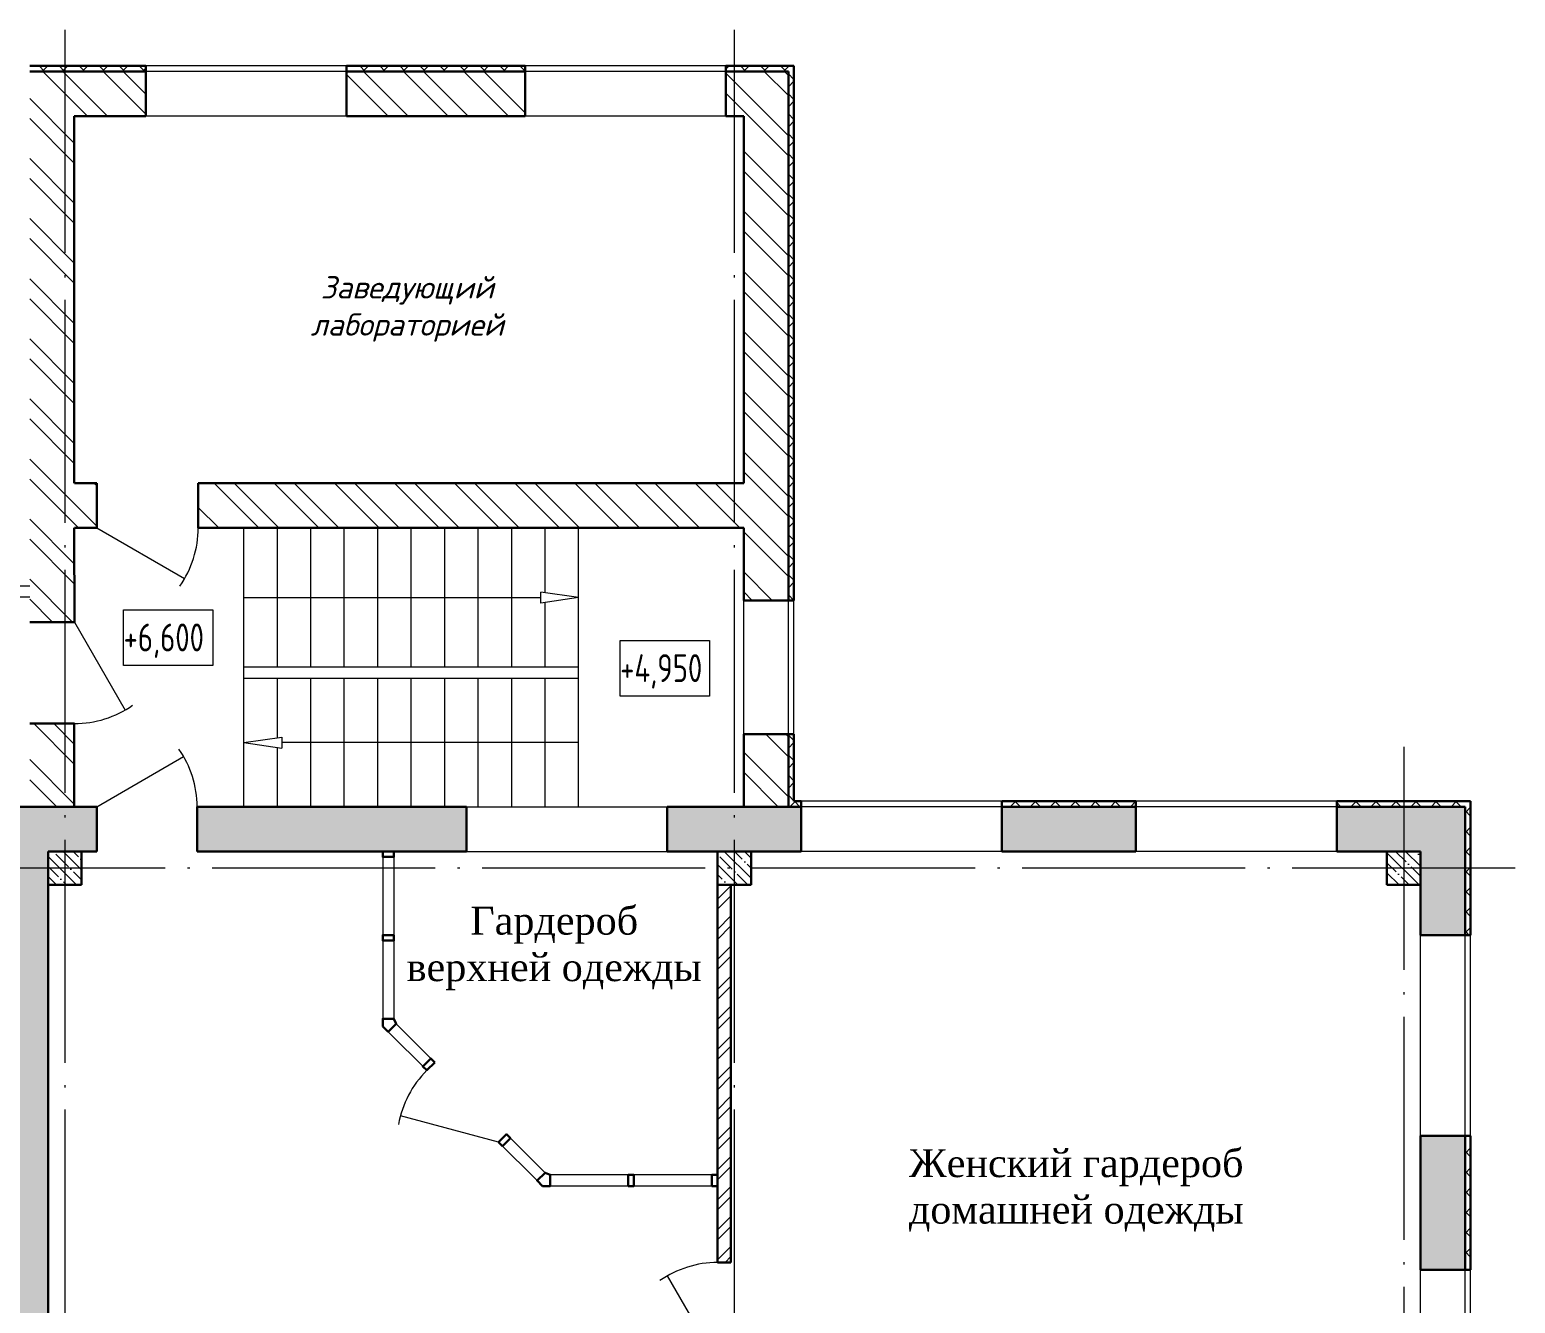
# Model space of a CAD drawing. Extents: x -965262 to 1142518, y -357520 to 71675.
# Drawn here: x -541092 to -527777, y -203253 to -191837 of the extents above; entities that cross this region are included whole.
import ezdxf

# ---------------------------------------------------------------- set-up
doc = ezdxf.new("R2010")
doc.units = 0
doc.header["$LTSCALE"] = 10
doc.linetypes.add('DOTE', pattern=[2.42, 2, -0.2, 0.02, -0.2])
doc.layers.get('0').update_dxf_attribs({"linetype": 'CONTINUOUS', "lineweight": 30})
doc.layers.add('DOTE', color=7, linetype='DOTE', lineweight=9)
doc.styles.add('GOST 2.304', font='isocpeur.ttf', dxfattribs={"width": 0.75, "height": 250})
doc.styles.get("Standard").update_dxf_attribs({"font": 'isocpeur.ttf', "height": 300})
pattern_1 = [(135, (-631849.92, -214472.12), (-89.80256, -89.80256), []), (135, (-631849.92, -214382.32), (-89.80256, -89.80256), [158.75, -31.75, 0, -31.75])]
pattern_2 = [(135, (-631849.92, -214472.12), (-89.80256, -89.80256), []), (225, (-631849.92, -214472.12), (89.80256, -89.80256), [])]

msp = doc.modelspace()

# ---------------------------------------------------------------- hatches: boundary and pattern name
at = {"lineweight": 15}
h = msp.add_hatch(dxfattribs=at)
h.set_pattern_fill('ANSI37', color=256, scale=40, angle=90, style=0)
h.set_pattern_definition(pattern_2)
h.paths.add_polyline_path([(-541092.4, -192162.1), (-541372.4, -192162.1), (-541372.4, -192262.1), (-541092.4, -192262.1)], flags=16)
h.paths.add_polyline_path([(-541372.4, -192262.1), (-541372.4, -192162.1), (-540492.4, -192162.1), (-540492.4, -192212.1), (-541092.4, -192212.1), (-541092.4, -192262.1)])
h.paths.add_polyline_path([(-540492.4, -192212.1), (-540052.3, -192212.1), (-540052.3, -192162.1), (-540492.4, -192162.1)])
h = msp.add_hatch(dxfattribs=at)
h.set_pattern_fill('ANSI32', color=4, scale=40, angle=90, style=0)
h.set_pattern_definition([(135, (-540857.1, -197178.84), (-269.408, -269.408), []), (135, (-540857.1, -196999.24), (-269.408, -269.408), [])])
h.paths.add_polyline_path([(-540692.4, -197147.1), (-541092.1, -197147.1), (-541092.1, -197242.1), (-540692.4, -197242.1)], flags=17)
h.paths.add_polyline_path([(-540692.4, -198057.1), (-541092.4, -198057.1), (-541092.4, -198152.1), (-540692.4, -198152.1)])
h.paths.add_polyline_path([(-540297.1, -195902.1), (-540492.1, -195902.1), (-540492.1, -196302.1), (-540297.1, -196302.1)])
h.paths.add_polyline_path([(-539387.1, -195902.1), (-539582.1, -195902.1), (-539582.1, -196302.1), (-539387.1, -196302.1)])
h.paths.add_polyline_path([(-540692.4, -196952.1), (-541092.1, -196952.1), (-541092.1, -197242.1), (-540692.4, -197242.1)])
h.paths.add_polyline_path([(-540297.1, -195902.1), (-540442.1, -195902.1), (-540442.1, -196302.1), (-540297.1, -196302.1)], flags=17)
h.paths.add_polyline_path([(-539242.1, -195902.1), (-539387.1, -195902.1), (-539387.1, -196302.1), (-539242.1, -196302.1)])
h.paths.add_polyline_path([(-540777.4, -198352.1), (-541092.4, -198352.1), (-541092.4, -198802.1), (-540777.4, -198802.1)])
h.paths.add_polyline_path([(-540692.4, -198352.1), (-540777.4, -198352.1), (-540777.4, -198802.1), (-540692.4, -198802.1)])
h.paths.add_polyline_path([(-540692.4, -198152.1), (-540777.4, -198152.1), (-540777.4, -198352.1), (-540692.4, -198352.1)])
h.paths.add_polyline_path([(-540777.4, -198152.1), (-541092.4, -198152.1), (-541092.4, -198352.1), (-540777.4, -198352.1)])
h.paths.add_polyline_path([(-534292.4, -198352.1), (-534692.4, -198352.1), (-534692.4, -198802.1), (-534292.4, -198802.1)])
h.paths.add_polyline_path([(-534777.4, -195902.1), (-539242.1, -195902.1), (-539242.1, -196302.1), (-534777.4, -196302.1)])
h.paths.add_polyline_path([(-540777.4, -193352.1), (-541092.4, -193352.1), (-541092.4, -196952.1), (-540777.4, -196952.1)])
h.paths.add_polyline_path([(-540442.1, -195902.1), (-540692.4, -195902.1), (-540692.4, -193352.1), (-540777.4, -193352.1), (-540777.4, -196952.1), (-540692.4, -196952.1), (-540692.4, -196302.1), (-540442.1, -196302.1)])
h.paths.add_polyline_path([(-540777.4, -192212.1), (-541092.4, -192212.1), (-541092.4, -193352.1), (-540777.4, -193352.1)])
h.paths.add_polyline_path([(-540052.3, -192212.1), (-540777.4, -192212.1), (-540777.4, -193352.1), (-540692.4, -193352.1), (-540692.4, -192612.1), (-540052.3, -192612.1)])
h.paths.add_polyline_path([(-536652.3, -192212.1), (-538252.3, -192212.1), (-538252.3, -192612.1), (-536652.3, -192612.1)])
h.paths.add_polyline_path([(-534292.4, -192212.1), (-534777.4, -192212.1), (-534777.4, -192612.1), (-534692.4, -192612.1), (-534692.4, -193352.1), (-534292.4, -193352.1)])
h.paths.add_polyline_path([(-534777.4, -192212.1), (-534852.3, -192212.1), (-534852.3, -192612.1), (-534777.4, -192612.1)])
h.paths.add_polyline_path([(-534292.4, -198152.1), (-534692.4, -198152.1), (-534692.4, -198352.1), (-534292.4, -198352.1)])
h.paths.add_polyline_path([(-534692.4, -196952.1), (-534292.4, -196952.1), (-534292.4, -193352.1), (-534692.4, -193352.1), (-534692.4, -195902.1), (-534777.4, -195902.1), (-534777.4, -196302.1), (-534692.4, -196302.1)])
h = msp.add_hatch(dxfattribs=at)
h.set_pattern_fill('ANSI37', color=256, scale=40, angle=90, style=0)
h.set_pattern_definition(pattern_2)
h.paths.add_polyline_path([(-538252.3, -192162.1), (-538252.3, -192212.1), (-536652.3, -192212.1), (-536652.3, -192162.1)])
h = msp.add_hatch(dxfattribs=at)
h.set_pattern_fill('ANSI37', color=256, scale=40, angle=90, style=0)
h.set_pattern_definition(pattern_2)
h.paths.add_polyline_path([(-534852.3, -192212.1), (-534852.3, -192162.1), (-534242.7, -192162.1), (-534242.7, -196952.1), (-534292.4, -196952.1), (-534292.4, -192212.1), (-534851.9, -192212.1), (-534851.9, -192162.1)])
h = msp.add_hatch(dxfattribs=at)
h.set_pattern_fill('ANSI37', color=256, scale=40, angle=90, style=0)
h.set_pattern_definition(pattern_2)
h.paths.add_polyline_path([(-528177.4, -198752.1), (-529377.4, -198752.1), (-529378.2, -198802.1), (-528227.4, -198802.1), (-528227.4, -199952.3), (-528177.4, -199952.1)])
h.paths.add_polyline_path([(-531177.4, -198752.1), (-532377.4, -198752.1), (-532377.4, -198802.1), (-531177.4, -198802.1)])
h.paths.add_polyline_path([(-534292.4, -198802.1), (-534292.7, -198152.1), (-534242.7, -198152.1), (-534242.7, -198752.1), (-534177.4, -198752.1), (-534177.4, -198802.1)])
h = msp.add_hatch(dxfattribs=at)
h.set_pattern_fill('ANSI35', color=256, scale=40, style=0)
h.set_pattern_definition([(45, (-963507.88, -163353.68), (-179.60512, 179.60512), []), (45, (-963328.27, -163353.68), (-179.60512, 179.60512), [317.5, -63.5, 0, -63.5])])
h.paths.add_polyline_path([(-540227.1, -198802.1), (-540492.1, -198802.1), (-540492.1, -199202.1), (-540227.1, -199202.1)], flags=17)
h.paths.add_polyline_path([(-539327.1, -198802.1), (-539592.1, -198802.1), (-539592.1, -199202.1), (-539327.1, -199202.1)])
h.paths.add_polyline_path([(-537177.4, -223502.1), (-538377.4, -223502.1), (-538377.4, -223902.1), (-537177.4, -223902.1)])
h.paths.add_polyline_path([(-534177.4, -223502.1), (-534777.4, -223502.1), (-534777.4, -223902.1), (-534177.4, -223902.1)])
h.paths.add_polyline_path([(-540177.4, -223502.1), (-540777.4, -223502.1), (-540777.4, -223902.1), (-540177.4, -223902.1)])
h.paths.add_polyline_path([(-540777.4, -223502.1), (-540927.4, -223502.1), (-540927.4, -223352.1), (-541307.4, -223352.1), (-541307.4, -223902.1), (-540777.4, -223902.1)])
h.paths.add_polyline_path([(-540927.4, -205352.1), (-541307.4, -205352.1), (-541307.4, -211352.1), (-540927.4, -211352.1)])
h.paths.add_polyline_path([(-528227.4, -223352.1), (-528627.4, -223352.1), (-528627.4, -223502.1), (-528777.4, -223502.1), (-528777.4, -223902.1), (-528227.4, -223902.1)])
h.paths.add_polyline_path([(-528227.4, -222752.3), (-528627.4, -222752.3), (-528627.4, -223352.1), (-528227.4, -223352.1)])
h.paths.add_polyline_path([(-528227.4, -219752.3), (-528627.4, -219752.3), (-528627.4, -220952.3), (-528227.4, -220952.3)])
h.paths.add_polyline_path([(-528227.4, -217352.1), (-528627.4, -217352.1), (-528627.4, -217952.3), (-528227.4, -217952.3)])
h.paths.add_polyline_path([(-528227.4, -216752.3), (-528627.4, -216752.3), (-528627.4, -217352.1), (-528227.4, -217352.1)])
h.paths.add_polyline_path([(-528227.4, -213752.3), (-528627.4, -213752.3), (-528627.4, -214952.3), (-528227.4, -214952.3)])
h.paths.add_polyline_path([(-528227.4, -211352.1), (-528627.4, -211352.1), (-528627.4, -211952.3), (-528227.4, -211952.3)])
h.paths.add_polyline_path([(-528227.4, -210752.3), (-528627.4, -210752.3), (-528627.4, -211352.1), (-528227.4, -211352.1)])
h.paths.add_polyline_path([(-528227.4, -207752.3), (-528627.4, -207752.3), (-528627.4, -208952.3), (-528227.4, -208952.3)])
h.paths.add_polyline_path([(-528227.4, -205352.1), (-528627.4, -205352.1), (-528627.4, -205952.3), (-528227.4, -205952.3)])
h.paths.add_polyline_path([(-528227.4, -204752.3), (-528627.4, -204752.3), (-528627.4, -205352.1), (-528227.4, -205352.1)])
h.paths.add_polyline_path([(-528227.4, -201752.3), (-528627.4, -201752.3), (-528627.4, -202952.3), (-528227.4, -202952.3)])
h.paths.add_polyline_path([(-528227.4, -199352.1), (-528627.4, -199352.1), (-528627.4, -199952.3), (-528227.4, -199952.3)])
h.paths.add_polyline_path([(-528227.4, -198802.1), (-528777.4, -198802.1), (-528777.4, -199202.1), (-528627.4, -199202.1), (-528627.4, -199352.1), (-528227.4, -199352.1)])
h.paths.add_polyline_path([(-528777.4, -198802.1), (-529378.2, -198802.1), (-529378.2, -199202.1), (-528777.4, -199202.1)])
h.paths.add_polyline_path([(-531178.2, -198802.1), (-532378.2, -198802.1), (-532378.2, -199202.1), (-531178.2, -199202.1)])
h.paths.add_polyline_path([(-534178.2, -198802.1), (-534777.4, -198802.1), (-534777.4, -199202.1), (-534178.2, -199202.1)])
h.paths.add_polyline_path([(-534777.4, -198802.1), (-539327.1, -198802.1), (-539327.1, -199202.1), (-534777.4, -199202.1)])
h.paths.add_polyline_path([(-540227.1, -198802.1), (-540777.4, -198802.1), (-540777.4, -199202.1), (-540227.1, -199202.1)])
h.paths.add_polyline_path([(-540777.4, -198802.1), (-541307.4, -198802.1), (-541307.4, -199352.1), (-540927.4, -199352.1), (-540927.4, -199202.1), (-540777.4, -199202.1)])
h.paths.add_polyline_path([(-540927.4, -199352.1), (-541307.4, -199352.1), (-541307.4, -205352.1), (-540927.4, -205352.1)])
h.paths.add_polyline_path([(-534777.4, -223502.1), (-535377.4, -223502.1), (-535377.4, -223902.1), (-534777.4, -223902.1)])
h.paths.add_polyline_path([(-531177.4, -223902.1), (-531177.4, -223502.1), (-532377.4, -223502.1), (-532377.4, -223902.1)])
h.paths.add_polyline_path([(-529377.4, -223502.1), (-529377.4, -223902.1), (-528777.4, -223902.1), (-528777.4, -223502.1)])
h.paths.add_polyline_path([(-541307.4, -215752), (-540927.4, -215751.9), (-540927.4, -211352.1), (-541307.4, -211352.1)])
h.paths.add_polyline_path([(-540927.4, -216651.9), (-541307.4, -216652.1), (-541307.4, -217352.1), (-540927.4, -217352.1)])
h.paths.add_polyline_path([(-540927.4, -218931.7), (-541307.4, -218931.7), (-541307.4, -223352.1), (-540927.4, -223352.1)])
h.paths.add_polyline_path([(-541307.4, -218031.7), (-540927.4, -218031.7), (-540927.4, -217352.1), (-541307.4, -217352.1)])
h.paths.add_polyline_path([(-537177.4, -199202.1), (-535377.4, -199202.1), (-535377.4, -198802.1), (-537177.4, -198802.1)])
h = msp.add_hatch(dxfattribs=at)
h.set_pattern_fill('ANSI35', color=256, scale=20, angle=90, style=0)
h.set_pattern_definition(pattern_1)
h.paths.add_polyline_path([(-540777.4, -199202.1), (-540927.4, -199202.1), (-540927.4, -199352.1), (-540777.4, -199352.1)])
h.paths.add_polyline_path([(-540777.4, -199352.1), (-540927.4, -199352.1), (-540927.4, -199502.1), (-540777.4, -199502.1)])
h.paths.add_polyline_path([(-540627.4, -199352.1), (-540777.4, -199352.1), (-540777.4, -199502.1), (-540627.4, -199502.1)])
h.paths.add_polyline_path([(-540627.4, -199202.1), (-540777.4, -199202.1), (-540777.4, -199352.1), (-540627.4, -199352.1)])
h = msp.add_hatch(dxfattribs=at)
h.set_pattern_fill('ANSI35', color=256, scale=20, angle=90, style=0)
h.set_pattern_definition(pattern_1)
h.paths.add_polyline_path([(-534777.4, -199202.1), (-534927.4, -199202.1), (-534927.4, -199352.1), (-534777.4, -199352.1)])
h.paths.add_polyline_path([(-534777.4, -199352.1), (-534927.4, -199352.1), (-534927.4, -199502.1), (-534777.4, -199502.1)])
h.paths.add_polyline_path([(-534627.4, -199352.1), (-534777.4, -199352.1), (-534777.4, -199502.1), (-534627.4, -199502.1)])
h.paths.add_polyline_path([(-534627.4, -199202.1), (-534777.4, -199202.1), (-534777.4, -199352.1), (-534627.4, -199352.1)])
h = msp.add_hatch(dxfattribs=at)
h.set_pattern_fill('ANSI35', color=256, scale=20, angle=90, style=0)
h.set_pattern_definition(pattern_1)
h.paths.add_polyline_path([(-528777.4, -199202.1), (-528927.4, -199202.1), (-528927.4, -199352.1), (-528777.4, -199352.1)])
h.paths.add_polyline_path([(-528777.4, -199352.1), (-528927.4, -199352.1), (-528927.4, -199502.1), (-528777.4, -199502.1)])
h.paths.add_polyline_path([(-528627.4, -199352.1), (-528777.4, -199352.1), (-528777.4, -199502.1), (-528627.4, -199502.1)])
h.paths.add_polyline_path([(-528627.4, -199202.1), (-528777.4, -199202.1), (-528777.4, -199352.1), (-528627.4, -199352.1)])
h = msp.add_hatch(dxfattribs=at)
h.set_pattern_fill('ANSI32', color=1, scale=20, style=0)
h.set_pattern_definition([(45, (-1378181, -304977.83), (-134.70384, 134.70384), []), (45, (-1378091.2, -304977.83), (-134.70384, 134.70384), [])])
h.paths.add_polyline_path([(-536377.4, -217292.1), (-536486.2, -217292.1), (-536486.2, -217412.1), (-536377.4, -217412.1)], flags=17)
h.paths.add_polyline_path([(-528927.4, -205282.1), (-532637.4, -205282.1), (-532637.4, -205422.1), (-528927.4, -205422.1)], flags=17)
h.paths.add_polyline_path([(-533537.4, -205282.1), (-534627.4, -205282.1), (-534627.4, -205422.1), (-533537.4, -205422.1)], flags=16)
h.paths.add_polyline_path([(-533857.4, -217282.1), (-534627.4, -217282.1), (-534627.4, -217422.1), (-533857.4, -217422.1)], flags=17)
h.paths.add_polyline_path([(-530902.4, -217282.1), (-532957.4, -217282.1), (-532957.4, -217422.1), (-530902.4, -217422.1)], flags=17)
h.paths.add_polyline_path([(-528927.4, -217282.1), (-530002.4, -217282.1), (-530002.4, -217422.1), (-528927.4, -217422.1)], flags=17)
h.paths.add_polyline_path([(-534807.4, -211122.1), (-534927.4, -211122.1), (-534927.4, -211202.1), (-534807.4, -211202.1)], flags=17)
h.paths.add_polyline_path([(-540037.4, -203972.1), (-540927.4, -203972.1), (-540927.4, -204092.1), (-540037.4, -204092.1)])
h.paths.add_polyline_path([(-537287.4, -203972.1), (-539137.4, -203972.1), (-539137.4, -204092.1), (-538247.4, -204092.1), (-538247.4, -208202.1), (-539137.4, -208202.1), (-539137.4, -208322.1), (-538247.4, -208322.1), (-538247.4, -208442.1), (-538127.4, -208442.1), (-538127.4, -207442.1), (-536327.4, -207442.1), (-536327.4, -209242.1), (-538127.4, -209242.1), (-538127.4, -209142.1), (-538247.4, -209142.1), (-538247.4, -210422.1), (-538127.4, -210422.1), (-538127.4, -210342.1), (-537957.4, -210342.1), (-537957.4, -210222.1), (-538127.4, -210222.1), (-538127.4, -209362.1), (-536327.4, -209362.1), (-536327.4, -210222.1), (-537257.4, -210222.1), (-537257.4, -210342.1), (-536327.4, -210342.1), (-536327.4, -211202.1), (-538127.4, -211202.1), (-538127.4, -211122.1), (-538247.4, -211122.1), (-538247.4, -211322.1), (-536327.4, -211322.1), (-536327.4, -212012.1), (-536207.4, -212012.1), (-536207.4, -211322.1), (-534927.4, -211322.1), (-534927.4, -211202.1), (-536207.4, -211202.1), (-536207.4, -210342.1), (-534927.4, -210342.1), (-534927.4, -210422.1), (-534807.4, -210422.1), (-534807.4, -210142.1), (-534927.4, -210142.1), (-534927.4, -210222.1), (-536207.4, -210222.1), (-536207.4, -209362.1), (-534927.4, -209362.1), (-534927.4, -209442.1), (-534807.4, -209442.1), (-534807.4, -209362.1), (-533657.4, -209362.1), (-533657.4, -209442.1), (-533537.4, -209442.1), (-533537.4, -209242.1), (-534807.4, -209242.1), (-534807.4, -209112.1), (-534927.4, -209112.1), (-534927.4, -209242.1), (-536207.4, -209242.1), (-536207.4, -207442.1), (-534927.4, -207442.1), (-534927.4, -208412.1), (-534807.4, -208412.1), (-534807.4, -207442.1), (-533537.4, -207442.1), (-533537.4, -206272.1), (-533657.4, -206272.1), (-533657.4, -207322.1), (-535307.4, -207322.1), (-535307.4, -206272.1), (-535427.4, -206272.1), (-535427.4, -207322.1), (-538127.4, -207322.1), (-538127.4, -205412.1), (-535427.4, -205412.1), (-535427.4, -205572.1), (-535307.4, -205572.1), (-535307.4, -205412.1), (-534927.4, -205412.1), (-534927.4, -205292.1), (-538127.4, -205292.1), (-538127.4, -204092.1), (-537287.4, -204092.1)])
h.paths.add_polyline_path([(-540037.4, -208202.1), (-540927.4, -208202.1), (-540927.4, -208322.1), (-540037.4, -208322.1)])
h.paths.add_polyline_path([(-533502.4, -211202.1), (-533537.4, -211202.1), (-533537.4, -210142.1), (-533657.4, -210142.1), (-533657.4, -211202.1), (-534627.4, -211202.1), (-534627.4, -211322.1), (-533502.4, -211322.1)])
h.paths.add_polyline_path([(-529927.4, -211202.1), (-532902.4, -211202.1), (-532902.4, -211322.1), (-532867.4, -211322.1), (-532867.4, -211832.1), (-532747.4, -211832.1), (-532747.4, -211322.1), (-530147.4, -211322.1), (-530147.4, -213512.1), (-530027.4, -213512.1), (-530027.4, -211322.1), (-529927.4, -211322.1)])
h.paths.add_polyline_path([(-528927.4, -211202.1), (-529027.4, -211202.1), (-529027.4, -211322.1), (-528927.4, -211322.1)])
h.paths.add_polyline_path([(-532747.4, -212732.1), (-532867.4, -212732.1), (-532867.4, -212822.1), (-536207.4, -212822.1), (-536207.4, -212612.1), (-536327.4, -212612.1), (-536327.4, -212822.1), (-539777.4, -212822.1), (-539777.4, -212942.1), (-539527.4, -212942.1), (-539527.4, -215882.1), (-538957.4, -215882.1), (-538957.4, -215762.1), (-539407.4, -215762.1), (-539407.4, -212942.1), (-537607.4, -212942.1), (-537607.4, -215762.1), (-538057.4, -215762.1), (-538057.4, -215882.1), (-536937.4, -215882.1), (-536937.4, -215762.1), (-537487.4, -215762.1), (-537487.4, -212942.1), (-535487.4, -212942.1), (-535487.4, -213902.1), (-535367.4, -213902.1), (-535367.4, -212942.1), (-532867.4, -212942.1), (-532867.4, -213512.1), (-532747.4, -213512.1)])
h.paths.add_polyline_path([(-540677.4, -212822.1), (-540927.4, -212822.1), (-540927.4, -212942.1), (-540677.4, -212942.1)])
h.paths.add_polyline_path([(-530027.4, -214412.1), (-530147.4, -214412.1), (-530147.4, -215762.1), (-532747.4, -215762.1), (-532747.4, -214412.1), (-532867.4, -214412.1), (-532867.4, -215762.1), (-535367.4, -215762.1), (-535367.4, -214802.1), (-535487.4, -214802.1), (-535487.4, -215762.1), (-536037.4, -215762.1), (-536037.4, -215882.1), (-530027.4, -215882.1)])
h.paths.add_polyline_path([(-537717.4, -217502.1), (-537837.4, -217502.1), (-537837.4, -223202.1), (-537717.4, -223202.1)])
h.paths.add_polyline_path([(-537927.4, -217292.1), (-540627.4, -217292.1), (-540627.4, -217412.1), (-537927.4, -217412.1)])
h.paths.add_polyline_path([(-536377.4, -217292.1), (-537627.4, -217292.1), (-537627.4, -217412.1), (-536377.4, -217412.1)])
h.paths.add_polyline_path([(-534927.4, -217292.1), (-535177.4, -217292.1), (-535177.4, -217412.1), (-534927.4, -217412.1)])
h.paths.add_polyline_path([(-533857.4, -217282.1), (-534627.4, -217282.1), (-534627.4, -217422.1), (-533857.4, -217422.1)], flags=17)
h.paths.add_polyline_path([(-534717.4, -217502.1), (-534837.4, -217502.1), (-534837.4, -223202.1), (-534717.4, -223202.1)])
h.paths.add_polyline_path([(-530902.4, -217282.1), (-532957.4, -217282.1), (-532957.4, -217422.1), (-530902.4, -217422.1)], flags=17)
h.paths.add_polyline_path([(-531977.4, -217422.1), (-532097.4, -217422.1), (-532097.4, -223502.1), (-531977.4, -223502.1)])
h.paths.add_polyline_path([(-528927.4, -217282.1), (-530002.4, -217282.1), (-530002.4, -217422.1), (-528927.4, -217422.1)], flags=17)
h.paths.add_polyline_path([(-534807.4, -199502.1), (-534927.4, -199502.1), (-534927.4, -202887.1), (-534807.4, -202887.1)])
h.paths.add_polyline_path([(-534807.4, -203787.1), (-534927.4, -203787.1), (-534927.4, -203972.1), (-536387.4, -203972.1), (-536387.4, -204092.1), (-534927.4, -204092.1), (-534927.4, -205202.1), (-534807.4, -205202.1)])
h.paths.add_polyline_path([(-528927.4, -205282.1), (-532637.4, -205282.1), (-532637.4, -205422.1), (-528927.4, -205422.1)], flags=17)
h.paths.add_polyline_path([(-533537.4, -205282.1), (-534627.4, -205282.1), (-534627.4, -205422.1), (-533537.4, -205422.1)], flags=17)
h.paths.add_polyline_path([(-533537.4, -205422.1), (-533657.4, -205422.1), (-533657.4, -205572.1), (-533537.4, -205572.1)], flags=17)
h = msp.add_hatch(dxfattribs=at)
h.set_pattern_fill('ANSI37', color=256, scale=40, angle=90, style=0)
h.set_pattern_definition(pattern_2)
h.paths.add_polyline_path([(-528177.4, -201752.1), (-528227.4, -201752.1), (-528227.4, -202952.3), (-528177.4, -202952.3)])

# ---------------------------------------------------------------- linework, layer by layer
for p, q in [((-540052.3, -192162.1, -2902.6), (-541092.4, -192162.1, -2902.6)), ((-540052.3, -192162.1, -2902.6), (-540052.3, -192212.1, -4711.1)), ((-536652.3, -192162.1, -2902.6), (-538252.3, -192162.1, -2902.6)), ((-538252.3, -192162.1, -2902.6), (-538252.3, -192212.1, -4711.1)), ((-536652.3, -192162.1, -2902.6), (-536652.3, -192212.1, -4711.1)), ((-534242.7, -192162.1, -2902.6), (-534852.3, -192162.1, -2902.6)), ((-534852.3, -192162.1, -2902.6), (-534852.3, -192212.1, -4711.1)), ((-534242.7, -194202.1, -2902.6), (-534242.7, -192162.1, -2902.6)), ((-534242.7, -196952.1, -2902.6), (-534242.7, -194202.1, -2902.6)), ((-534292.4, -196952.1, -4711.1), (-534242.7, -196952.1, -2902.6)), ((-534292.4, -198152.1, -4711.1), (-534242.7, -198152.1, -2902.6)), ((-534242.7, -198752.1, -2902.6), (-534242.7, -198152.1, -2902.6)), ((-534242.7, -198752.1, -2902.6), (-534177.4, -198752.1, -2902.6)), ((-531177.4, -198752.1, -2902.6), (-532377.4, -198752.1, -2902.6)), ((-528177.4, -198752.1, -2902.6), (-529378.2, -198752.1, -2902.6)), ((-528177.4, -198752.1, -2902.6), (-528177.4, -199952.3, -2902.6)), ((-528177.4, -201752.3, -2902.6), (-528177.4, -202952.1, -2902.6))]:
    msp.add_line(p, q)
at = {"color": 4, "lineweight": 30}
for p, q in [((-540052.3, -192212.1, -4711.1), (-541092.4, -192212.1, -4711.1)), ((-540052.3, -192612.1, -4711.1), (-540052.3, -192212.1, -4711.1)), ((-538252.3, -192212.1, -4711.1), (-538252.3, -192612.1, -4711.1)), ((-536652.3, -192212.1, -4711.1), (-538252.3, -192212.1, -4711.1)), ((-536652.3, -192612.1, -4711.1), (-536652.3, -192212.1, -4711.1)), ((-534292.4, -192212.1, -4711.1), (-534852.3, -192212.1, -4711.1)), ((-534852.3, -192212.1, -4711.1), (-534852.3, -192612.1, -4711.1)), ((-534292.4, -196952.1, -4711.1), (-534292.4, -192212.1, -4711.1)), ((-540692.4, -192612.1, -4711.1), (-540052.3, -192612.1, -4711.1)), ((-540692.4, -195902.1, -4711.1), (-540692.4, -192612.1, -4711.1)), ((-538252.3, -192612.1, -4711.1), (-536652.3, -192612.1, -4711.1)), ((-534852.3, -192612.1, -4711.1), (-534692.4, -192612.1, -4711.1)), ((-534692.4, -192612.1, -4711.1), (-534692.4, -195902.1, -4711.1)), ((-540492.1, -195902.1, -4711.1), (-540692.1, -195902.1, -4711.1)), ((-540492.1, -196302.1, -4711.1), (-540492.1, -195902.1, -4711.1)), ((-534692.4, -195902.1, -4711.1), (-539582.1, -195902.1, -4711.1)), ((-539582.1, -196302.1, -4711.1), (-539582.1, -195902.1, -4711.1)), ((-540692.1, -197147.1, -4711.1), (-540692.4, -196302.1, -4711.1)), ((-540492.1, -196302.1, -4711.1), (-540692.1, -196302.1, -4711.1)), ((-539582.1, -196302.1, -4711.1), (-534692.4, -196302.1, -4711.1)), ((-534692.4, -196302.1, -4711.1), (-534692.4, -196952.1, -4711.1)), ((-541092.1, -197147.1, -4711.1), (-540692.1, -197147.1, -4711.1)), ((-541092.1, -198057.1, -4711.1), (-540692.1, -198057.1, -4711.1)), ((-540692.4, -198802.1, -4711.1), (-540692.4, -198057.1, -4711.1)), ((-534692.4, -198152.1, -4711.1), (-534692.4, -198802.1, -4711.1)), ((-534292.4, -198802.1, -4711.1), (-534292.4, -198152.1, -4711.1))]:
    msp.add_line(p, q, dxfattribs=at)
at = {"lineweight": 15}
for p, q in [((-538252.3, -192162.1, -2902.6), (-540052.3, -192162.1, -2902.6)), ((-534852.3, -192162.1, -2902.6), (-536652.3, -192162.1, -2902.6)), ((-540492.1, -196302.1, -4711.1), (-539704.1, -196757.1, -4711.1)), ((-539172.4, -198802.1, -4711.1), (-539172.4, -196302.1, -4711.1)), ((-538872.4, -197552.1, -4711.1), (-538872.4, -196302.1, -4711.1)), ((-538572.4, -197552.1, -4711.1), (-538572.4, -196302.1, -4711.1)), ((-538272.4, -197552.1, -4711.1), (-538272.4, -196302.1, -4711.1)), ((-537972.1, -197552.1, -4711.1), (-537972.1, -196302.1, -4711.1)), ((-537672.4, -196756.8, -4711.1), (-537672.4, -196302.1, -4711.1)), ((-537672.4, -196756.8, -4711.1), (-537672.4, -196302.1, -4711.1)), ((-537672.4, -197552.1, -4711.1), (-537672.4, -196302.1, -4711.1)), ((-537672.1, -196757.1, -4711.1), (-537672.1, -196302.1, -4711.1)), ((-537672.1, -196757.1, -4711.1), (-537672.1, -196302.1, -4711.1)), ((-537672.1, -196757.1, -4711.1), (-537672.1, -196302.1, -4711.1)), ((-537372.4, -197552.1, -4711.1), (-537372.4, -196302.1, -4711.1)), ((-537072.4, -197552.1, -4711.1), (-537072.4, -196302.1, -4711.1)), ((-537072.1, -197357.1, -4711.1), (-537072.1, -196302.1, -4711.1)), ((-536772.4, -197552.1, -4711.1), (-536772.4, -196302.1, -4711.1)), ((-536772.4, -197552.1, -4711.1), (-536772.4, -196302.1, -4711.1)), ((-536472.4, -196883.8, -4711.1), (-536472.4, -196302.1, -4711.1)), ((-536172.1, -198802.1, -4711.1), (-536172.1, -196302.1, -4711.1)), ((-536172.1, -196927.2, -4711.1), (-536511.5, -196878.2, -4711.1)), ((-536511.5, -196976.2, -4711.1), (-536511.5, -196878.2, -4711.1)), ((-540250.4, -197036.1, -1451.3), (-539450.4, -197036.1, -1451.3)), ((-540250.4, -197536.1, -1451.3), (-540250.4, -197036.1, -1451.3)), ((-539450.4, -197036.1, -1451.3), (-539450.4, -197536.1, -1451.3)), ((-537672.4, -197552.1, -4711.1), (-537672.4, -197001.9, -4711.1)), ((-537672.4, -197552.1, -4711.1), (-537672.4, -197001.9, -4711.1)), ((-536172.1, -196927.2, -4711.1), (-536511.5, -196976.2, -4711.1)), ((-536472.4, -197552.1, -4711.1), (-536472.4, -196970.5, -4711.1)), ((-534242.7, -198152.1, -2902.6), (-534242.7, -196952.1, -2902.6)), ((-540692.1, -197147.1, -4711.1), (-540237.1, -197935.2, -4711.1)), ((-535799.6, -197310.6, -1451.3), (-534999.6, -197310.6, -1451.3)), ((-535799.6, -197810.6, -1451.3), (-535799.6, -197310.6, -1451.3)), ((-534999.6, -197310.6, -1451.3), (-534999.6, -197810.6, -1451.3)), ((-539450.4, -197536.1, -1451.3), (-540250.4, -197536.1, -1451.3)), ((-536172.4, -197552.1, -4711.1), (-539172.4, -197552.1, -4711.1)), ((-536172.4, -197652.1, -4711.1), (-539172.4, -197652.1, -4711.1)), ((-538872.4, -198183.8, -4711.1), (-538872.4, -197652.1, -4711.1)), ((-538572.4, -198802.1, -4711.1), (-538572.4, -197652.1, -4711.1)), ((-538272.4, -198802.1, -4711.1), (-538272.4, -197652.1, -4711.1)), ((-537972.1, -198802.1, -4711.1), (-537972.1, -197652.1, -4711.1)), ((-537672.4, -198802.1, -4711.1), (-537672.4, -197652.1, -4711.1)), ((-537672.4, -198802.1, -4711.1), (-537672.4, -197652.1, -4711.1)), ((-537672.4, -198802.1, -4711.1), (-537672.4, -197652.1, -4711.1)), ((-537372.4, -198802.1, -4711.1), (-537372.4, -197652.1, -4711.1)), ((-537072.4, -198802.1, -4711.1), (-537072.4, -197652.1, -4711.1)), ((-536772.4, -198802.1, -4711.1), (-536772.4, -197652.1, -4711.1)), ((-536772.4, -198802.1, -4711.1), (-536772.4, -197652.1, -4711.1)), ((-536472.4, -198802.1, -4711.1), (-536472.4, -197652.1, -4711.1)), ((-534999.6, -197810.6, -1451.3), (-535799.6, -197810.6, -1451.3)), ((-539172.1, -198227.1, -4711.1), (-538832.8, -198178.1, -4711.1)), ((-539172.1, -198227.1, -4711.1), (-538832.8, -198276.1, -4711.1)), ((-538832.8, -198178.1, -4711.1), (-538832.8, -198276.1, -4711.1)), ((-540492.1, -198802.1, -4711.1), (-539712.7, -198352.1, -4711.1)), ((-538872.4, -198802.1, -4711.1), (-538872.4, -198270.4, -4711.1)), ((-532377.4, -198752.1, -2902.6), (-534177.4, -198752.1, -2902.6)), ((-529378.2, -198752.1, -2902.6), (-531177.4, -198752.1, -2902.6)), ((-537177.4, -198802.1, -4711.1), (-535377.4, -198802.1, -4711.1)), ((-532378.2, -198802.1, -4711.1), (-534178.2, -198802.1, -4711.1)), ((-529378.2, -198802.1, -4711.1), (-531177.4, -198802.1, -4711.1)), ((-537177.4, -199202.1, -4711.1), (-535377.4, -199202.1, -4711.1)), ((-532378.2, -199202.1, -4711.1), (-534177.4, -199202.1, -4711.1)), ((-529378.2, -199202.1, -4711.1), (-531177.4, -199202.1, -4711.1)), ((-528627.4, -201752.3, -4711.1), (-528627.4, -199952.3, -4711.1)), ((-528227.4, -201752.3, -4711.1), (-528227.4, -199952.3, -4711.1)), ((-528177.4, -201752.3, -2902.6), (-528177.4, -199952.3, -2902.6)), ((-535377.4, -203007.7, -4711.1), (-534927.4, -203787.1, -4711.1)), ((-528627.4, -204752.3, -4711.1), (-528627.4, -202952.3, -4711.1)), ((-528227.4, -204752.3, -4711.1), (-528227.4, -202952.3, -4711.1)), ((-528177.4, -204752.3, -2902.6), (-528177.4, -202952.3, -2902.6))]:
    msp.add_line(p, q, dxfattribs=at)
at = {"color": 4, "lineweight": 15}
for p, q in [((-538252.3, -192212.1, -4711.1), (-540052.3, -192212.1, -4711.1)), ((-534852.3, -192212.1, -4711.1), (-536652.3, -192212.1, -4711.1)), ((-538252.3, -192612.1, -4711.1), (-540052.3, -192612.1, -4711.1)), ((-534852.3, -192612.1, -4711.1), (-536652.3, -192612.1, -4711.1)), ((-534692.4, -198152.1, -4711.1), (-534692.4, -196952.1, -4711.1)), ((-534292.4, -198152.1, -4711.1), (-534292.4, -196952.1, -4711.1))]:
    msp.add_line(p, q, dxfattribs=at)
at = {"color": 3, "lineweight": 15}
for p, q in [((-541692.1, -196822.1, -4741.1), (-541092.1, -196822.1, -4741.1)), ((-541692.1, -196922.1, -4741.1), (-541092.1, -196922.1, -4741.1)), ((-537927.4, -199252.2, -4711.1), (-537927.4, -199952.2, -4711.1)), ((-537827.4, -199252.2, -4711.1), (-537827.4, -199952.2, -4711.1)), ((-537927.4, -200002.2, -4711.1), (-537927.4, -200702.2, -4711.1)), ((-537827.4, -200002.2, -4711.1), (-537827.4, -200702.2, -4711.1)), ((-537808.3, -200748.4, -4711.1), (-537462.7, -201094, -4711.1)), ((-537879, -200819.1, -4711.1), (-537533.5, -201164.7, -4711.1)), ((-536890, -201808.2, -4711.1), (-537769, -201572.6, -4711.1)), ((-536890, -201808.2, -4711.1), (-536544.4, -202153.7, -4711.1)), ((-536819.3, -201737.4, -4711.1), (-536473.7, -202083, -4711.1)), ((-535727.5, -202102.1, -4711.1), (-536427.5, -202102.1, -4711.1)), ((-534977.5, -202102.1, -4711.1), (-535677.5, -202102.1, -4711.1)), ((-535727.5, -202202.1, -4711.1), (-536427.5, -202202.1, -4711.1)), ((-534977.5, -202202.1, -4711.1), (-535677.5, -202202.1, -4711.1))]:
    msp.add_line(p, q, dxfattribs=at)
at = {"lineweight": 15, "ltscale": 200}
for p, q in [((-539172.4, -196927.2, 4762.6), (-536511.5, -196927.2, -4711.1)), ((-536172.1, -198227.1, -4711.1), (-538832.8, -198227.1, -4711.1))]:
    msp.add_line(p, q, dxfattribs=at)
at = {"color": 4}
for p, q in [((-534292.4, -196952.1, -4711.1), (-534692.4, -196952.1, -4711.1)), ((-534292.4, -198152.1, -4711.1), (-534692.4, -198152.1, -4711.1)), ((-540692.4, -198802.1, -4711.1), (-541092.4, -198802.1, -4711.1)), ((-534292.4, -198802.1, -4711.1), (-534692.4, -198802.1, -4711.1))]:
    msp.add_line(p, q, dxfattribs=at)
at = {"lineweight": 30}
for p, q in [((-534177.4, -199202.1, -4711.1), (-534177.4, -198752.1, -2902.6)), ((-532378.2, -198752.1, -2902.6), (-532378.2, -199202.1, -4711.1)), ((-531177.4, -199202.1, -4711.1), (-531177.4, -198752.1, -2902.6)), ((-529378.2, -198752.1, -2902.6), (-529378.2, -199202.1, -4711.1)), ((-540492.1, -198802.1, -4711.1), (-541307.4, -198802.1, -4711.1)), ((-540492.1, -199202.1, -4711.1), (-540492.1, -198802.1, -4711.1)), ((-539592.1, -199202.1, -4711.1), (-539592.1, -198802.1, -4711.1)), ((-537177.4, -198802.1, -4711.1), (-539592.1, -198802.1, -4711.1)), ((-537177.4, -199202.1, -4711.1), (-537177.4, -198802.1, -6318.6)), ((-534178.2, -198802.1, -4711.1), (-535377.4, -198802.1, -4711.1)), ((-535377.4, -198802.1, -6318.6), (-535377.4, -199202.1, -4711.1)), ((-531177.4, -198802.1, -4711.1), (-532378.2, -198802.1, -4711.1)), ((-528227.4, -198802.1, -4711.1), (-529378.2, -198802.1, -4711.1)), ((-528227.4, -199952.3, -4711.1), (-528227.4, -198802.1, -4711.1)), ((-540927.4, -199202.1, -4711.1), (-540927.4, -199502.1, -4711.1)), ((-540627.4, -199202.1, -4711.1), (-540927.4, -199202.1, -4711.1)), ((-540927.4, -199202.1, -4711.1), (-540492.1, -199202.1, -4711.1)), ((-540927.4, -215751.9, -4711.1), (-540927.4, -199202.1, -4711.1)), ((-540627.4, -199502.1, -4711.1), (-540627.4, -199202.1, -4711.1)), ((-539592.1, -199202.1, -4711.1), (-537177.4, -199202.1, -4711.1)), ((-535377.4, -199202.1, -4711.1), (-534177.4, -199202.1, -4711.1)), ((-534927.4, -199202.1, -4711.1), (-534927.4, -199502.1, -4711.1)), ((-534627.4, -199202.1, -4711.1), (-534927.4, -199202.1, -4711.1)), ((-534627.4, -199502.1, -4711.1), (-534627.4, -199202.1, -4711.1)), ((-532378.2, -199202.1, -4711.1), (-531177.4, -199202.1, -4711.1)), ((-529378.2, -199202.1, -4711.1), (-528627.4, -199202.1, -4711.1)), ((-528927.4, -199202.1, -4711.1), (-528927.4, -199502.1, -4711.1)), ((-528627.4, -199202.1, -4711.1), (-528927.4, -199202.1, -4711.1)), ((-528627.4, -199502.1, -4711.1), (-528627.4, -199202.1, -4711.1)), ((-528627.4, -199202.1, -4711.1), (-528627.4, -199952.3, -4711.1)), ((-540927.4, -199502.1, -4711.1), (-540627.4, -199502.1, -4711.1)), ((-534927.4, -199502.1, -4711.1), (-534627.4, -199502.1, -4711.1)), ((-528927.4, -199502.1, -4711.1), (-528627.4, -199502.1, -4711.1)), ((-528627.4, -199952.3, -4711.1), (-528177.4, -199952.3, -2902.6)), ((-528627.4, -201752.3, -4711.1), (-528627.4, -202952.3, -4711.1)), ((-528177.4, -201752.3, -2902.6), (-528627.4, -201752.3, -4711.1)), ((-528227.4, -202952.3, -4711.1), (-528227.4, -201752.3, -4711.1)), ((-528627.4, -202952.3, -4711.1), (-528177.4, -202952.1, -2902.6))]:
    msp.add_line(p, q, dxfattribs=at)
at = {"color": 1}
for p, q in [((-534927.4, -202887.1, -4711.1), (-534927.4, -199502.1, -4711.1)), ((-534927.4, -199502.1, -4711.1), (-534807.4, -199502.1, -4711.1)), ((-534807.4, -202887.1, -4711.1), (-534807.4, -199502.1, -4711.1)), ((-534927.4, -202887.1, -4711.1), (-534807.4, -202887.1, -4711.1))]:
    msp.add_line(p, q, dxfattribs=at)
at = {"color": 3, "elevation": -4711.1}
for points in [[(-537827.4, -199202.2), (-537927.4, -199202.2), (-537927.4, -199252.2), (-537827.4, -199252.2)], [(-537827.4, -199952.2), (-537927.4, -199952.2), (-537927.4, -200002.2), (-537827.4, -200002.2)], [(-537927.4, -200770.7), (-537879, -200819.1), (-537808.3, -200748.4), (-537827.4, -200702.2), (-537927.4, -200702.2)], [(-537462.7, -201094), (-537533.5, -201164.7), (-537568.8, -201129.3), (-537498.1, -201058.6)], [(-536783.9, -201772.8), (-536854.6, -201843.5), (-536890, -201808.2), (-536819.3, -201737.4)], [(-536496, -202202.1), (-536544.4, -202153.7), (-536473.7, -202083), (-536427.5, -202102.1), (-536427.5, -202202.1)], [(-535677.5, -202102.1), (-535677.5, -202202.1), (-535727.5, -202202.1), (-535727.5, -202102.1)], [(-534927.5, -202102.1), (-534927.5, -202202.1), (-534977.5, -202202.1), (-534977.5, -202102.1)]]:
    msp.add_lwpolyline(points, close=True, dxfattribs=at)
at = {"lineweight": 15}
for centre, radius, start, end in [((-540492.1, -196302.1, -4711.1), 910, 325, 360), ((-540692.1, -197147.1, -4711.1), 910, 270, 305), ((-540492.1, -198802.1, -4711.1), 900, 0, 35), ((-534927.4, -203787.1, -4711.1), 900, 90, 125)]:
    msp.add_arc(centre, radius, start, end, dxfattribs=at)
at = {"color": 3, "lineweight": 15}
msp.add_arc((-536890, -201808.2, -4711.1), 910, 135, 170, dxfattribs=at)
at = {"layer": 'DOTE', "ltscale": 100, "extrusion": (0, -1, 0)}
for p, q in [((-540777.4, -191837.3, -6162.4), (-540777.4, -237687.4, -6162.4)), ((-534777.4, -191837.3, -6162.4), (-534777.4, -237887.4, -6162.4)), ((-528777.4, -198264, -6162.4), (-528777.4, -237887.4, -6162.4))]:
    msp.add_line(p, q, dxfattribs=at)
at = {"layer": 'DOTE', "ltscale": 100}
msp.add_line((-527777.4, -199352.1, -6162.4), (-599662.7, -199352.1, -6162.4), dxfattribs=at)

# ---------------------------------------------------------------- texts
at = {"lineweight": 0, "style": 'GOST 2.304', "width": 0.75}
for s, p in [('+6,600', (-540250.8, -197410.1, -1451.3)), ('+4,950', (-535800, -197684.6, -1451.3))]:
    msp.add_text(s, height=250, dxfattribs=at).set_placement(p)
at = {"lineweight": 15, "insert": (-537708.7, -194340.2, -6519.6), "char_height": 200, "attachment_point": 5}
msp.add_mtext_dynamic_manual_height_columns('{\\fISOCPEUR|b0|i1|c204|p34;Заведующий\\Pлабораторией}', width=1357.596, gutter_width=1500, heights=[0], dxfattribs=at)
at = {"lineweight": 0, "char_height": 250, "width": 6170, "attachment_point": 5}
for s, insert in [('{\\fTimes New Roman|b0|i0|c204|p18;Гардероб\\Pверхней одежды}', (-536391.1, -200072.4, -4711.1)), ('{\\fTimes New Roman|b0|i0|c204|p18;Женский гардероб\\Pдомашней одежды}', (-531712.4, -202242.1, -4711.1))]:
    msp.add_mtext(s, dxfattribs=dict(at, insert=insert))

doc.saveas('drawing.dxf')
